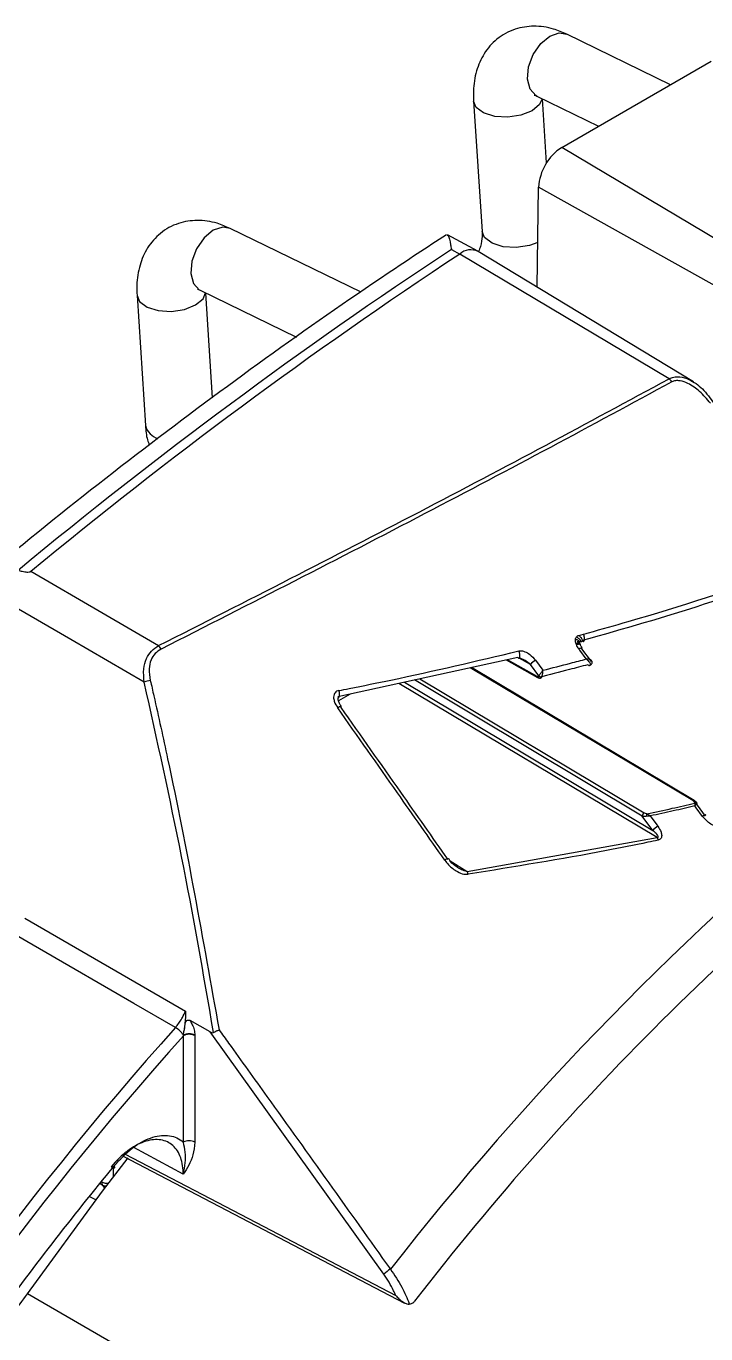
# Model space of a CAD drawing. Extents: x 7 to 135, y 1 to 99.
# Drawn here: x 81.772 to 83.008, y 22.835 to 25.213 of the extents above; entities that cross this region are included whole.
import ezdxf

# ---------------------------------------------------------------- set-up
doc = ezdxf.new("R2010")
doc.units = 0
doc.header["$MEASUREMENT"] = 0
doc.layers.add('OBJECT', color=7, linetype='CONTINUOUS')

msp = doc.modelspace()

# ---------------------------------------------------------------- linework, layer by layer
at = {"layer": 'OBJECT'}
for p, q in [((82.9432, 25.106), (82.7549, 25.1978)), ((82.7459, 24.9921), (83.0172, 25.1487)), ((82.7001, 25.0855), (82.8126, 25.0306)), ((82.5855, 25.0761), (82.6008, 24.8393)), ((82.718, 24.9639), (82.7105, 25.0804)), ((83.1088, 24.7753), (82.7459, 24.9921)), ((82.7008, 24.738), (82.7035, 24.9195)), ((83.0727, 24.7135), (82.7035, 24.9195)), ((82.3809, 24.7289), (82.1432, 24.8448)), ((82.593, 24.8033), (82.5382, 24.8333)), ((82.5451, 24.8067), (82.5604, 24.7982)), ((82.9408, 24.5715), (82.5604, 24.7982)), ((82.9849, 24.5657), (82.5937, 24.8028)), ((82.0885, 24.7324), (82.2634, 24.6471)), ((82.1112, 24.5365), (82.0988, 24.7273)), ((81.9738, 24.723), (81.9892, 24.4862)), ((82.7768, 24.1049), (82.7853, 24.1073)), ((82.7779, 24.0941), (82.7739, 24.093)), ((82.6658, 24.065), (82.3387, 23.9934)), ((82.6445, 24.0604), (82.7018, 24.0284)), ((82.6467, 24.0609), (82.7007, 24.0308)), ((82.6659, 24.0649), (82.6657, 24.065)), ((82.6888, 24.0521), (82.6682, 24.0636)), ((82.6981, 24.0596), (82.7114, 24.0416)), ((82.7817, 24.0806), (82.7989, 24.0573)), ((82.9836, 23.8047), (82.5795, 24.0461)), ((82.9861, 23.805), (82.5817, 24.0466)), ((82.7042, 24.0313), (82.6888, 24.0521)), ((82.919, 23.7374), (82.4498, 24.0177)), ((82.4599, 24.0199), (82.9112, 23.7503)), ((82.8919, 23.7765), (82.4779, 24.0239)), ((82.488, 24.0261), (82.8955, 23.7826)), ((82.3613, 23.9983), (82.34, 23.986)), ((82.987, 23.8027), (83.0065, 23.7764)), ((82.9112, 23.7503), (82.8919, 23.7765)), ((82.5738, 23.6759), (82.919, 23.7374)), ((82.5429, 23.6949), (82.5738, 23.6759)), ((81.7701, 23.5907), (82.0619, 23.4218)), ((82.1069, 23.384), (82.0704, 23.4045)), ((82.058, 23.3771), (82.0582, 23.3779)), ((82.058, 23.1835), (82.058, 23.3771)), ((82.0582, 23.3779), (82.0591, 23.3851)), ((82.079, 23.3784), (82.079, 23.3772)), ((82.079, 23.3772), (82.079, 23.1836)), ((82.4226, 22.9436), (82.1069, 23.384)), ((81.9474, 23.1588), (82.4599, 22.8911)), ((82.0578, 23.1252), (81.9683, 23.1741)), ((81.9306, 23.1373), (81.9306, 23.1201)), ((81.9113, 23.1056), (81.9058, 23.1086)), ((81.9096, 23.1112), (81.9096, 23.1132)), ((81.899, 23.0785), (81.8868, 23.0851)), ((81.9155, 23.1004), (81.9113, 23.1056)), ((92.2815, 16.8422), (81.7746, 22.9077))]:
    msp.add_line(p, q, dxfattribs=at)
at = {"layer": 'OBJECT', "flags": 128}
for points in [[(82.7001, 25.0855), (82.6987, 25.0863), (82.688, 25.0979), (82.6833, 25.1162), (82.6853, 25.1383), (82.6938, 25.161), (82.7074, 25.1807), (82.7241, 25.1945), (82.7412, 25.2003), (82.7549, 25.1978)], [(82.6919, 25.0587), (82.6716, 25.0506), (82.6477, 25.0469), (82.6239, 25.0484), (82.6036, 25.0547), (82.5902, 25.0648), (82.5855, 25.0761)], [(82.7101, 25.0806), (82.7055, 25.0701), (82.6919, 25.0587)], [(82.1432, 24.8448), (82.1296, 24.8472), (82.1124, 24.8414), (82.0958, 24.8276), (82.0822, 24.8079), (82.0737, 24.7852), (82.0716, 24.7631), (82.0763, 24.7448), (82.087, 24.7332), (82.0885, 24.7324)], [(82.702, 24.8191), (82.687, 24.8138), (82.6631, 24.8101), (82.6392, 24.8116), (82.619, 24.8178), (82.6055, 24.828), (82.6008, 24.8393)], [(82.0803, 24.7056), (82.0938, 24.717), (82.0984, 24.7275)], [(81.9738, 24.723), (81.9785, 24.7117), (81.992, 24.7016), (82.0122, 24.6953), (82.0361, 24.6938), (82.06, 24.6975), (82.0803, 24.7056)], [(81.7811, 24.2214), (81.9098, 24.1465), (82.0131, 24.0863)], [(81.9868, 24.02), (81.8534, 24.0977), (81.7399, 24.1638)], [(82.6658, 24.065), (82.6669, 24.0638), (82.668, 24.0636), (82.668, 24.0636)], [(82.668, 24.0636), (82.6688, 24.0642), (82.6693, 24.0657), (82.6695, 24.068), (82.6693, 24.0707), (82.6687, 24.0737), (82.6679, 24.0767)], [(82.7827, 24.0824), (82.7826, 24.0825), (82.7821, 24.0826), (82.7813, 24.0823), (82.7801, 24.0818), (82.7786, 24.081), (82.777, 24.08)], [(82.7903, 24.062), (82.7786, 24.0779), (82.777, 24.08)], [(82.9065, 23.7767), (82.9182, 23.7608), (82.9204, 23.7578)], [(83.0017, 23.7758), (82.9899, 23.7917), (82.9876, 23.7948)], [(83.0074, 23.7783), (83.0074, 23.7784), (83.0069, 23.7784), (83.006, 23.7782), (83.0048, 23.7777), (83.0033, 23.7769), (83.0017, 23.7758)], [(82.0435, 23.3921), (81.9682, 23.4357), (81.6247, 23.6346), (81.5402, 23.6835)], [(81.9511, 23.1624), (82.1905, 23.0374), (82.4439, 22.905)], [(81.7746, 22.9077), (81.9111, 23.0945), (81.9577, 23.1551)]]:
    msp.add_lwpolyline(points, dxfattribs=at)
at = {"layer": 'OBJECT'}
for centre, radius, start, end in [((82.7958, 24.9143), 0.0924, 122.6526, 176.7699), ((87.5978, 17.1659), 9.1603, 123.47549, 129.60866), ((87.6084, 17.1639), 9.1523, 123.47362, 129.54599), ((82.5805, 24.7755), 0.0304, 64.1744, 131.5336), ((82.9267, 24.5532), 0.0231, 33.73, 52.4918), ((82.0213, 24.4946), 0.0332, 194.6601, 253.5144), ((81.9837, 24.0612), 0.0386, 29.0283, 40.5492), ((82.7245, 24.0174), 0.0498, 122.0237, 135.8502), ((82.7804, 24.0825), 0.00232, 305.0534, 358.4421), ((82.0076, 23.967), 0.0569, 99.7126, 111.4194), ((82.7033, 24.0305), 0.00252, 174.6618, 235.8021), ((82.7088, 24.0354), 0.00617, 221.9504, 276.9071), ((82.3263, 23.9982), 0.0156, 335.8967, 24.7462), ((82.3454, 23.9659), 0.00984, 92.4966, 133.8411), ((82.3429, 23.9758), 0.00207, 301.4812, 359.2105), ((86.6883, 19.6379), 5.3226, 127.1539, 142.2797), ((86.7964, 19.5459), 5.5348, 129.3863, 142.0109), ((82.985, 23.8027), 0.00252, 66.497, 125.7056), ((82.9868, 23.7938), 0.00607, 53.0873, 84.8829), ((82.8997, 23.776), 0.00781, 122.4891, 176.3251), ((82.9124, 23.7741), 0.0135, 151.3637, 170.0118), ((82.947, 23.7154), 0.0501, 122.0975, 135.7125), ((82.9019, 23.7273), 0.0199, 15.5508, 30.4383), ((82.54, 23.689), 0.01, 92.581, 133.9907), ((82.55, 23.6658), 0.0259, 11.0422, 23.0343), ((86.7517, 19.1943), 6.3078, 138.28015, 161.51985), ((86.7513, 19.1943), 6.2867, 138.29163, 161.27335), ((82.0207, 23.3538), 0.0446, 32.8009, 59.2562), ((82.0686, 23.3566), 0.0231, 63.2378, 117.3423), ((82.0691, 23.3566), 0.024, 65.5952, 117.0391), ((82.0686, 23.1629), 0.0231, 63.2378, 117.3423), ((86.5143, 19.3647), 5.9375, 140.50857, 144.01162), ((81.9185, 23.1108), 0.00896, 177.4002, 215.8153), ((81.9199, 23.1316), 0.0228, 243.1996, 275.3202), ((81.917, 23.1164), 0.0123, 242.305, 277.0393), ((82.4894, 22.87), 0.0995, 123.7236, 132.2266), ((81.5326, 23.0747), 0.2941, 307.8572, 325.3965)]:
    msp.add_arc(centre, radius, start, end, dxfattribs=at)
for points, knots in [([(82.7549, 25.1978), (82.7469, 25.2013), (82.7276, 25.2096), (82.6955, 25.2141), (82.6593, 25.2086), (82.6272, 25.191), (82.6034, 25.1636), (82.5893, 25.1309), (82.5846, 25.1012), (82.5853, 25.0823), (82.5855, 25.0761)], [0, 0, 0, 0, 0.0985363, 0.2397978, 0.3737054, 0.5203855, 0.6567426, 0.7904048, 0.9313292, 1, 1, 1, 1]), ([(82.6955, 25.0873), (82.6956, 25.0873), (82.6958, 25.0874), (82.699, 25.086), (82.7001, 25.0855)], [0, 0, 0, 0, 0.651731, 1, 1, 1, 1]), ([(82.1432, 24.8448), (82.1353, 24.8482), (82.116, 24.8565), (82.0838, 24.861), (82.0476, 24.8555), (82.0155, 24.8379), (81.9917, 24.8105), (81.9777, 24.7778), (81.9729, 24.7481), (81.9736, 24.7292), (81.9738, 24.723)], [0, 0, 0, 0, 0.098536, 0.239798, 0.373705, 0.520385, 0.656743, 0.790405, 0.931329, 1, 1, 1, 1]), ([(82.5361, 24.8333), (82.5008, 24.8101), (82.391, 24.738), (82.2073, 24.6096), (81.9858, 24.445), (81.8189, 24.3135), (81.726, 24.2369), (81.706, 24.2204)], [0, 0, 0, 0, 0.126495, 0.39327, 0.660028, 0.926759, 1, 1, 1, 1]), ([(82.5377, 24.8323), (82.5383, 24.8322), (82.5405, 24.8317), (82.5427, 24.8204), (82.5446, 24.8097), (82.5451, 24.8068), (82.5451, 24.8067)], [0, 0, 0, 0, 0.2168202, 0.8025885, 0.9949208, 1, 1, 1, 1]), ([(82.6008, 24.8393), (82.6009, 24.8363), (82.601, 24.8287), (82.5994, 24.8156), (82.5958, 24.806), (82.5946, 24.803)], [0, 0, 0, 0, 0.304345, 0.77694, 1, 1, 1, 1]), ([(82.0838, 24.7342), (82.0839, 24.7342), (82.0841, 24.7343), (82.0873, 24.7329), (82.0885, 24.7324)], [0, 0, 0, 0, 0.651733, 1, 1, 1, 1]), ([(82.0131, 24.0863), (82.0932, 24.1269), (82.2533, 24.2082), (82.4882, 24.3298), (82.7188, 24.4512), (82.8668, 24.5314), (82.9408, 24.5715)], [0, 0, 0, 0, 0.248511, 0.49701, 0.74851, 1, 1, 1, 1]), ([(82.9459, 24.566), (82.8728, 24.5263), (82.7265, 24.447), (82.4968, 24.3259), (82.2608, 24.2036), (82.0986, 24.1212), (82.0175, 24.0799)], [0, 0, 0, 0, 0.248431, 0.496871, 0.748429, 1, 1, 1, 1]), ([(82.9408, 24.5715), (82.9435, 24.5727), (82.9495, 24.5754), (82.9621, 24.5754), (82.9807, 24.5696), (83.0033, 24.5536), (83.0155, 24.536), (83.0219, 24.5268)], [0, 0, 0, 0, 0.096658, 0.215015, 0.39063, 0.681271, 1, 1, 1, 1]), ([(83.0158, 24.527), (83.0096, 24.5344), (82.998, 24.5485), (82.9784, 24.5621), (82.9628, 24.5678), (82.9526, 24.5686), (82.948, 24.5668), (82.9459, 24.566)], [0, 0, 0, 0, 0.336907, 0.637039, 0.808176, 0.916139, 1, 1, 1, 1]), ([(81.9892, 24.4862), (81.9898, 24.4774), (81.9906, 24.4651), (81.995, 24.4541), (81.9962, 24.4511)], [0, 0, 0, 0, 0.721606, 1, 1, 1, 1]), ([(83.2158, 24.2366), (83.1462, 24.2108), (83.0067, 24.1589), (82.8577, 24.1167), (82.783, 24.0955)], [0, 0, 0, 0, 0.4984001, 1, 1, 1, 1]), ([(82.7853, 24.1073), (82.7883, 24.1081), (82.8155, 24.1155), (82.9388, 24.1504), (83.0813, 24.1964), (83.1947, 24.2398), (83.2187, 24.249)], [0, 0, 0, 0, 0.020101, 0.181177, 0.826231, 1, 1, 1, 1]), ([(81.7577, 24.2232), (81.7601, 24.2226), (81.7641, 24.2216), (81.7695, 24.2206), (81.7737, 24.2201), (81.7768, 24.22), (81.7791, 24.2204), (81.7804, 24.2209), (81.7809, 24.2213), (81.7811, 24.2214)], [0, 0, 0, 0, 0.3217019, 0.5413701, 0.6931378, 0.8521132, 0.9158647, 0.9689662, 1, 1, 1, 1]), ([(82.783, 24.0955), (82.7834, 24.095), (82.7843, 24.0941), (82.7855, 24.0939), (82.7864, 24.0946), (82.787, 24.0962), (82.7871, 24.0985), (82.7869, 24.1013), (82.7863, 24.1044), (82.7856, 24.1063), (82.7853, 24.1073)], [0, 0, 0, 0, 0.124969, 0.249981, 0.375014, 0.499988, 0.624998, 0.750001, 0.875004, 1, 1, 1, 1]), ([(81.9868, 24.02), (81.9861, 24.028), (81.9848, 24.0427), (81.9901, 24.0623), (81.9995, 24.0772), (82.0086, 24.0833), (82.0131, 24.0863)], [0, 0, 0, 0, 0.310494, 0.568554, 0.784349, 1, 1, 1, 1]), ([(82.7704, 24.0978), (82.7706, 24.0986), (82.7709, 24.1002), (82.7718, 24.1015), (82.7722, 24.1022)], [0, 0, 0, 0, 0.505819, 1, 1, 1, 1]), ([(82.7722, 24.0883), (82.7716, 24.0899), (82.7704, 24.093), (82.7704, 24.0962), (82.7704, 24.0978)], [0, 0, 0, 0, 0.497686, 1, 1, 1, 1]), ([(82.7704, 24.0978), (82.7712, 24.0976), (82.773, 24.0972), (82.7752, 24.0963), (82.7771, 24.0951), (82.7781, 24.0937), (82.7779, 24.0924), (82.7767, 24.0914), (82.7749, 24.0907), (82.7733, 24.0904), (82.7726, 24.0903)], [0, 0, 0, 0, 0.106958, 0.229536, 0.360444, 0.498371, 0.64023, 0.774673, 0.894926, 1, 1, 1, 1]), ([(82.7722, 24.1022), (82.7729, 24.1028), (82.7742, 24.104), (82.7759, 24.1046), (82.7768, 24.1049)], [0, 0, 0, 0, 0.502883, 1, 1, 1, 1]), ([(82.7722, 24.1022), (82.773, 24.1018), (82.7748, 24.1009), (82.7771, 24.0992), (82.779, 24.0973), (82.7801, 24.0953), (82.7797, 24.0937), (82.7783, 24.0929), (82.7762, 24.0926), (82.7747, 24.0929), (82.7739, 24.093)], [0, 0, 0, 0, 0.103946, 0.22729, 0.368842, 0.517354, 0.660944, 0.7914, 0.903701, 1, 1, 1, 1]), ([(82.7722, 24.0883), (82.773, 24.0885), (82.7745, 24.089), (82.7765, 24.0893), (82.778, 24.0893), (82.7789, 24.089), (82.7792, 24.0886), (82.7791, 24.0882), (82.7791, 24.0881)], [0, 0, 0, 0, 0.190366, 0.380716, 0.571079, 0.761422, 0.951776, 1, 1, 1, 1]), ([(82.777, 24.08), (82.7752, 24.0827), (82.7735, 24.0854), (82.7722, 24.0883), (82.7722, 24.0883)], [0, 0, 0, 0, 0.991979, 1, 1, 1, 1]), ([(82.7768, 24.1049), (82.7774, 24.1043), (82.779, 24.103), (82.781, 24.1007), (82.7826, 24.0981), (82.7834, 24.0957), (82.7831, 24.094), (82.7818, 24.0932), (82.78, 24.0933), (82.7786, 24.0938), (82.7779, 24.0941)], [0, 0, 0, 0, 0.105309, 0.230361, 0.371059, 0.517999, 0.65973, 0.788607, 0.902, 1, 1, 1, 1]), ([(82.783, 24.0826), (82.7818, 24.084), (82.7797, 24.0866), (82.7784, 24.0902), (82.778, 24.0922), (82.778, 24.0929), (82.778, 24.0931), (82.778, 24.0932)], [0, 0, 0, 0, 0.41337, 0.751218, 0.88962, 0.961317, 1, 1, 1, 1]), ([(82.0175, 24.0799), (82.0136, 24.0775), (82.0058, 24.0725), (81.9982, 24.0597), (81.9947, 24.0427), (81.9968, 24.0301), (81.998, 24.0231)], [0, 0, 0, 0, 0.210462, 0.421165, 0.679148, 1, 1, 1, 1]), ([(82.3404, 24.0047), (82.3468, 24.0059), (82.3785, 24.0121), (82.4888, 24.0343), (82.5907, 24.0584), (82.6679, 24.0767)], [0, 0, 0, 0, 0.057285, 0.286437, 1, 1, 1, 1]), ([(82.6679, 24.0767), (82.6696, 24.0769), (82.6732, 24.0772), (82.6801, 24.075), (82.6892, 24.0698), (82.6948, 24.0635), (82.6981, 24.0596)], [0, 0, 0, 0, 0.14682, 0.307864, 0.583686, 1, 1, 1, 1]), ([(82.668, 24.0636), (82.6681, 24.0636), (82.6681, 24.0636), (82.6682, 24.0636), (82.6686, 24.0636), (82.6693, 24.0636), (82.6709, 24.0633), (82.6732, 24.0625), (82.6748, 24.0615), (82.6756, 24.061)], [0, 0, 0, 0, 0.029903, 0.064471, 0.110765, 0.190103, 0.350952, 0.677385, 1, 1, 1, 1]), ([(82.6888, 24.0521), (82.6858, 24.0545), (82.6816, 24.0578), (82.6769, 24.0604), (82.6756, 24.0611)], [0, 0, 0, 0, 0.739712, 1, 1, 1, 1]), ([(82.7114, 24.0416), (82.7282, 24.0459), (82.7546, 24.0525), (82.7808, 24.0595), (82.7903, 24.062)], [0, 0, 0, 0, 0.636488, 1, 1, 1, 1]), ([(82.7968, 24.0505), (82.7971, 24.0506), (82.7976, 24.051), (82.7979, 24.0519), (82.7977, 24.0534), (82.7966, 24.0557), (82.7946, 24.0582), (82.7926, 24.0601), (82.7915, 24.061), (82.7909, 24.0615), (82.7906, 24.0617), (82.7905, 24.0619), (82.7904, 24.0619), (82.7903, 24.062)], [0, 0, 0, 0, 0.109506, 0.21916, 0.341374, 0.502151, 0.736128, 0.872147, 0.934208, 0.965691, 0.982083, 0.993424, 1, 1, 1, 1]), ([(82.7996, 24.0595), (82.7996, 24.0595), (82.7994, 24.0599), (82.7981, 24.0607), (82.7956, 24.0614), (82.7932, 24.0618), (82.7918, 24.0619), (82.7911, 24.0619), (82.7907, 24.062), (82.7905, 24.062), (82.7904, 24.062), (82.7903, 24.062)], [0, 0, 0, 0, 0.023625, 0.261965, 0.608822, 0.810406, 0.902472, 0.949185, 0.973376, 0.990212, 1, 1, 1, 1]), ([(82.7973, 24.0506), (82.7973, 24.0506), (82.798, 24.0508), (82.7993, 24.0518), (82.8006, 24.0536), (82.801, 24.0556), (82.8008, 24.0575), (82.8002, 24.0587), (82.7998, 24.0593), (82.7996, 24.0595)], [0, 0, 0, 0, 0.005226, 0.228392, 0.419249, 0.617471, 0.784926, 0.933281, 1, 1, 1, 1]), ([(82.7042, 24.0313), (82.7045, 24.0317), (82.7052, 24.0327), (82.7066, 24.0348), (82.7084, 24.0373), (82.7099, 24.0394), (82.7108, 24.0407), (82.7111, 24.0411), (82.7112, 24.0413), (82.7113, 24.0414), (82.7113, 24.0415), (82.7114, 24.0415), (82.7114, 24.0416), (82.7114, 24.0416)], [0, 0, 0, 0, 0.177165, 0.37817, 0.602217, 0.860542, 0.921391, 0.955495, 0.974755, 0.985659, 0.988705, 0.990724, 1, 1, 1, 1]), ([(82.793, 24.0515), (82.7819, 24.0486), (82.7525, 24.0408), (82.7228, 24.0333), (82.7043, 24.0287)], [0, 0, 0, 0, 0.378402, 1, 1, 1, 1]), ([(82.7095, 24.0293), (82.7097, 24.0298), (82.7101, 24.0309), (82.7106, 24.0333), (82.7111, 24.0363), (82.7113, 24.0389), (82.7114, 24.0405), (82.7114, 24.041), (82.7114, 24.0412), (82.7114, 24.0414), (82.7114, 24.0415), (82.7114, 24.0415), (82.7114, 24.0416), (82.7114, 24.0416)], [0, 0, 0, 0, 0.177181, 0.378145, 0.60219, 0.860527, 0.921382, 0.955449, 0.974729, 0.985702, 0.988718, 0.990769, 1, 1, 1, 1]), ([(82.793, 24.0515), (82.7937, 24.051), (82.7951, 24.0501), (82.7962, 24.0503), (82.7968, 24.0505)], [0, 0, 0, 0, 0.49755, 1, 1, 1, 1]), ([(82.1129, 23.3832), (82.0944, 23.4901), (82.0572, 23.7041), (82.0103, 23.9147), (81.9868, 24.02)], [0, 0, 0, 0, 0.499626, 1, 1, 1, 1]), ([(81.998, 24.0231), (82.0002, 24.0137), (82.0109, 23.9663), (82.0574, 23.7563), (82.0936, 23.5527), (82.1229, 23.3877)], [0, 0, 0, 0, 0.045191, 0.225954, 1, 1, 1, 1]), ([(82.7007, 24.0308), (82.7012, 24.0306), (82.7021, 24.0302), (82.7033, 24.0303), (82.7039, 24.0308), (82.7042, 24.0312), (82.7042, 24.0313)], [0, 0, 0, 0, 0.318775, 0.638214, 0.944472, 1, 1, 1, 1]), ([(82.7019, 24.0286), (82.7025, 24.0282), (82.7039, 24.0274), (82.7061, 24.0271), (82.7073, 24.0275), (82.7077, 24.0276)], [0, 0, 0, 0, 0.347179, 0.814077, 1, 1, 1, 1]), ([(82.7077, 24.0276), (82.7078, 24.0276), (82.7086, 24.0276), (82.7091, 24.0284), (82.7095, 24.0292), (82.7095, 24.0293)], [0, 0, 0, 0, 0.175134, 0.872039, 1, 1, 1, 1]), ([(82.3404, 24.0047), (82.3391, 24.0043), (82.3365, 24.0036), (82.3335, 24.001), (82.3315, 23.9973), (82.3307, 23.9919), (82.3324, 23.9831), (82.3362, 23.977), (82.3386, 23.973)], [0, 0, 0, 0, 0.105686, 0.211953, 0.310189, 0.443908, 0.64924, 1, 1, 1, 1]), ([(82.3451, 23.9759), (82.3439, 23.9776), (82.3413, 23.9812), (82.3395, 23.9863), (82.3391, 23.9898), (82.3394, 23.9912), (82.3396, 23.9915), (82.3395, 23.9914), (82.3397, 23.9916), (82.34, 23.9917), (82.3404, 23.9918), (82.3405, 23.9918)], [0, 0, 0, 0, 0.284128, 0.585694, 0.737064, 0.801558, 0.854604, 0.907438, 0.947453, 0.9767, 1, 1, 1, 1]), ([(82.5331, 23.6963), (82.5044, 23.7371), (82.4396, 23.8295), (82.3747, 23.9217), (82.3386, 23.973)], [0, 0, 0, 0, 0.44271, 1, 1, 1, 1]), ([(82.344, 23.974), (82.3801, 23.9227), (82.4451, 23.8305), (82.5099, 23.7382), (82.5386, 23.6974)], [0, 0, 0, 0, 0.557292, 1, 1, 1, 1]), ([(82.9005, 23.7806), (82.9158, 23.7839), (82.9449, 23.7901), (82.9737, 23.7968), (82.9874, 23.7999)], [0, 0, 0, 0, 0.525643, 1, 1, 1, 1]), ([(82.9874, 23.7999), (82.9874, 23.7999), (82.9875, 23.8003), (82.9873, 23.8012), (82.9862, 23.8029), (82.9847, 23.804), (82.9836, 23.8047)], [0, 0, 0, 0, 0.015185, 0.236369, 0.455614, 1, 1, 1, 1]), ([(82.9906, 23.801), (82.9901, 23.8017), (82.9888, 23.8033), (82.987, 23.8043), (82.986, 23.8049)], [0, 0, 0, 0, 0.426557, 1, 1, 1, 1]), ([(82.9874, 23.7999), (82.9874, 23.7995), (82.9876, 23.7987), (82.9876, 23.7973), (82.9877, 23.7962), (82.9877, 23.7956), (82.9877, 23.7953), (82.9877, 23.7951), (82.9876, 23.795), (82.9877, 23.7949), (82.9876, 23.7949), (82.9876, 23.7948)], [0, 0, 0, 0, 0.296451, 0.614611, 0.783102, 0.87714, 0.930052, 0.960267, 0.975482, 0.98014, 1, 1, 1, 1]), ([(82.9905, 23.7987), (82.9903, 23.7984), (82.9898, 23.7978), (82.9891, 23.7968), (82.9885, 23.7959), (82.9881, 23.7955), (82.9879, 23.7952), (82.9878, 23.795), (82.9877, 23.795), (82.9877, 23.7949), (82.9877, 23.7949), (82.9876, 23.7948)], [0, 0, 0, 0, 0.2965334, 0.6144766, 0.7829843, 0.8769648, 0.9300688, 0.9602072, 0.9755611, 0.9800508, 1, 1, 1, 1]), ([(82.9906, 23.801), (82.9908, 23.8007), (82.9912, 23.8001), (82.9908, 23.7992), (82.9905, 23.7987)], [0, 0, 0, 0, 0.407783, 1, 1, 1, 1]), ([(82.8919, 23.7765), (82.8925, 23.7764), (82.8941, 23.7762), (82.8967, 23.7762), (82.8986, 23.7764), (82.8991, 23.7765)], [0, 0, 0, 0, 0.2891923, 0.8204379, 1, 1, 1, 1]), ([(82.8955, 23.7826), (82.8968, 23.782), (82.8983, 23.7811), (82.9002, 23.7807), (82.9005, 23.7806)], [0, 0, 0, 0, 0.828241, 1, 1, 1, 1]), ([(82.8991, 23.7765), (82.8992, 23.7765), (82.9005, 23.7766), (82.9025, 23.7768), (82.9046, 23.7768), (82.9055, 23.7768), (82.906, 23.7767), (82.9062, 23.7767), (82.9064, 23.7767), (82.9064, 23.7767), (82.9065, 23.7767)], [0, 0, 0, 0, 0.039423, 0.573673, 0.784182, 0.888548, 0.942056, 0.969841, 0.982714, 1, 1, 1, 1]), ([(82.9005, 23.7806), (82.9006, 23.7806), (82.9017, 23.78), (82.9033, 23.7791), (82.905, 23.7779), (82.9057, 23.7773), (82.9061, 23.777), (82.9063, 23.7769), (82.9064, 23.7768), (82.9064, 23.7767), (82.9065, 23.7767)], [0, 0, 0, 0, 0.039595, 0.574268, 0.784712, 0.888699, 0.94208, 0.969956, 0.982728, 1, 1, 1, 1]), ([(82.9876, 23.7948), (82.9746, 23.7918), (82.9476, 23.7856), (82.9205, 23.7797), (82.9065, 23.7767)], [0, 0, 0, 0, 0.4845814, 1, 1, 1, 1]), ([(83.0329, 23.7574), (83.0324, 23.7573), (83.0305, 23.757), (83.0265, 23.7574), (83.0198, 23.7598), (83.0106, 23.7655), (83.005, 23.772), (83.0017, 23.7758)], [0, 0, 0, 0, 0.038585, 0.160834, 0.320219, 0.601395, 1, 1, 1, 1]), ([(82.919, 23.7374), (82.9193, 23.7374), (82.9198, 23.7373), (82.9203, 23.7374), (82.9207, 23.7376), (82.9209, 23.7379), (82.9211, 23.7383), (82.921, 23.7392), (82.9196, 23.7421), (82.9161, 23.7459), (82.9127, 23.7489), (82.9112, 23.7503)], [0, 0, 0, 0, 0.04192, 0.06429, 0.082612, 0.101028, 0.122133, 0.157032, 0.258627, 0.664212, 1, 1, 1, 1]), ([(82.9204, 23.7578), (82.9226, 23.7544), (82.9259, 23.7493), (82.9275, 23.7421), (82.9271, 23.738), (82.9257, 23.7353), (82.9237, 23.7334), (82.9219, 23.7329), (82.921, 23.7326)], [0, 0, 0, 0, 0.386624, 0.595875, 0.724493, 0.811142, 0.905823, 1, 1, 1, 1]), ([(82.921, 23.7326), (82.9148, 23.7313), (82.8835, 23.7248), (82.7695, 23.702), (82.6596, 23.6843), (82.5754, 23.6707)], [0, 0, 0, 0, 0.05507, 0.275368, 1, 1, 1, 1]), ([(82.5331, 23.6963), (82.5353, 23.6934), (82.5417, 23.6852), (82.5535, 23.6763), (82.5662, 23.6706), (82.5728, 23.6707), (82.5754, 23.6707)], [0, 0, 0, 0, 0.212236, 0.61217, 0.848354, 1, 1, 1, 1]), ([(82.5571, 23.6828), (82.5565, 23.6831), (82.5513, 23.6858), (82.545, 23.6914), (82.5411, 23.6976), (82.54, 23.6993)], [0, 0, 0, 0, 0.0802339, 0.7375992, 1, 1, 1, 1]), ([(82.5738, 23.6759), (82.5719, 23.6762), (82.5668, 23.6772), (82.5612, 23.6799), (82.5579, 23.6823), (82.5572, 23.6828)], [0, 0, 0, 0, 0.304535, 0.846922, 1, 1, 1, 1]), ([(82.0435, 23.3921), (82.044, 23.3927), (82.0488, 23.3981), (82.0557, 23.408), (82.0602, 23.4179), (82.0619, 23.4218)], [0, 0, 0, 0, 0.0704415, 0.6400838, 1, 1, 1, 1]), ([(82.0619, 23.4218), (82.0619, 23.4217), (82.0619, 23.4176), (82.0619, 23.4053), (82.0602, 23.3932), (82.0591, 23.3851)], [0, 0, 0, 0, 0.008352, 0.336112, 1, 1, 1, 1]), ([(82.0591, 23.3851), (82.0596, 23.3875), (82.0604, 23.3916), (82.0612, 23.397), (82.0618, 23.4006), (82.0627, 23.4031), (82.0637, 23.4046), (82.065, 23.4055), (82.0668, 23.4058), (82.0687, 23.4054), (82.07, 23.4047), (82.0704, 23.4045)], [0, 0, 0, 0, 0.258552, 0.428135, 0.561804, 0.642324, 0.698951, 0.755904, 0.823315, 0.930971, 1, 1, 1, 1]), ([(82.0704, 23.4045), (82.0718, 23.402), (82.0748, 23.3967), (82.078, 23.3876), (82.0786, 23.3815), (82.079, 23.3784)], [0, 0, 0, 0, 0.287554, 0.628252, 1, 1, 1, 1]), ([(82.1069, 23.384), (82.1076, 23.3836), (82.1092, 23.3828), (82.1114, 23.3825), (82.1126, 23.383), (82.1129, 23.3832)], [0, 0, 0, 0, 0.416668, 0.838074, 1, 1, 1, 1]), ([(82.1129, 23.3832), (82.1143, 23.3839), (82.1171, 23.3853), (82.1207, 23.3868), (82.1226, 23.3875), (82.1229, 23.3877), (82.1229, 23.3877)], [0, 0, 0, 0, 0.4574973, 0.9146238, 0.9797345, 1, 1, 1, 1]), ([(82.1229, 23.3877), (82.1287, 23.3796), (82.1577, 23.3393), (82.2618, 23.1946), (82.3595, 23.0575), (82.4342, 22.9527)], [0, 0, 0, 0, 0.0557176, 0.2785983, 1, 1, 1, 1]), ([(82.0578, 23.1252), (82.0578, 23.1252), (82.0578, 23.1264), (82.0577, 23.1388), (82.0535, 23.1603), (82.038, 23.1813), (82.0148, 23.1902), (81.9864, 23.186), (81.9557, 23.169), (81.9359, 23.1502), (81.9269, 23.139), (81.9269, 23.139)], [0, 0, 0, 0, 0.000009, 0.016125, 0.178789, 0.341409, 0.504028, 0.666691, 0.82942, 0.999991, 1, 1, 1, 1]), ([(81.9322, 23.1408), (81.943, 23.1523), (81.9641, 23.1748), (81.9988, 23.1934), (82.0304, 23.1982), (82.0491, 23.1911), (82.057, 23.1843), (82.058, 23.1835)], [0, 0, 0, 0, 0.250396, 0.489277, 0.728064, 0.966788, 1, 1, 1, 1]), ([(82.079, 23.1836), (82.0781, 23.1756), (82.0756, 23.1522), (82.0646, 23.1362), (82.0578, 23.1253), (82.0578, 23.1252)], [0, 0, 0, 0, 0.338568, 0.995453, 1, 1, 1, 1]), ([(82.0578, 23.1252), (82.0578, 23.1253), (82.0611, 23.1396), (82.0636, 23.1586), (82.0593, 23.1775), (82.058, 23.1835)], [0, 0, 0, 0, 0.005034, 0.684578, 1, 1, 1, 1]), ([(81.9269, 23.139), (81.9282, 23.1384), (81.9307, 23.1371), (81.933, 23.1369), (81.9337, 23.138), (81.9327, 23.1399), (81.9322, 23.1408)], [0, 0, 0, 0, 0.25002, 0.500013, 0.75, 1, 1, 1, 1]), ([(82.4439, 22.905), (82.4427, 22.9079), (82.4369, 22.9212), (82.4289, 22.9338), (82.4226, 22.9436)], [0, 0, 0, 0, 0.214779, 1, 1, 1, 1]), ([(82.4342, 22.9527), (82.4416, 22.9419), (82.4554, 22.9218), (82.4648, 22.8996), (82.4685, 22.8894), (82.4686, 22.8891)], [0, 0, 0, 0, 0.5293804, 0.9865092, 1, 1, 1, 1]), ([(82.4439, 22.905), (82.4439, 22.905), (82.4457, 22.9029), (82.4502, 22.8982), (82.457, 22.8928), (82.4637, 22.8894), (82.4671, 22.8892), (82.4686, 22.8891)], [0, 0, 0, 0, 0.005372, 0.277621, 0.636344, 0.845815, 1, 1, 1, 1]), ([(82.4686, 22.8891), (82.4701, 22.8894), (82.473, 22.8899), (82.4761, 22.8922), (82.4776, 22.8939), (82.478, 22.8944)], [0, 0, 0, 0, 0.417898, 0.836642, 1, 1, 1, 1])]:
    msp.add_open_spline(points, degree=3, knots=knots, dxfattribs=at)

doc.saveas('drawing.dxf')
